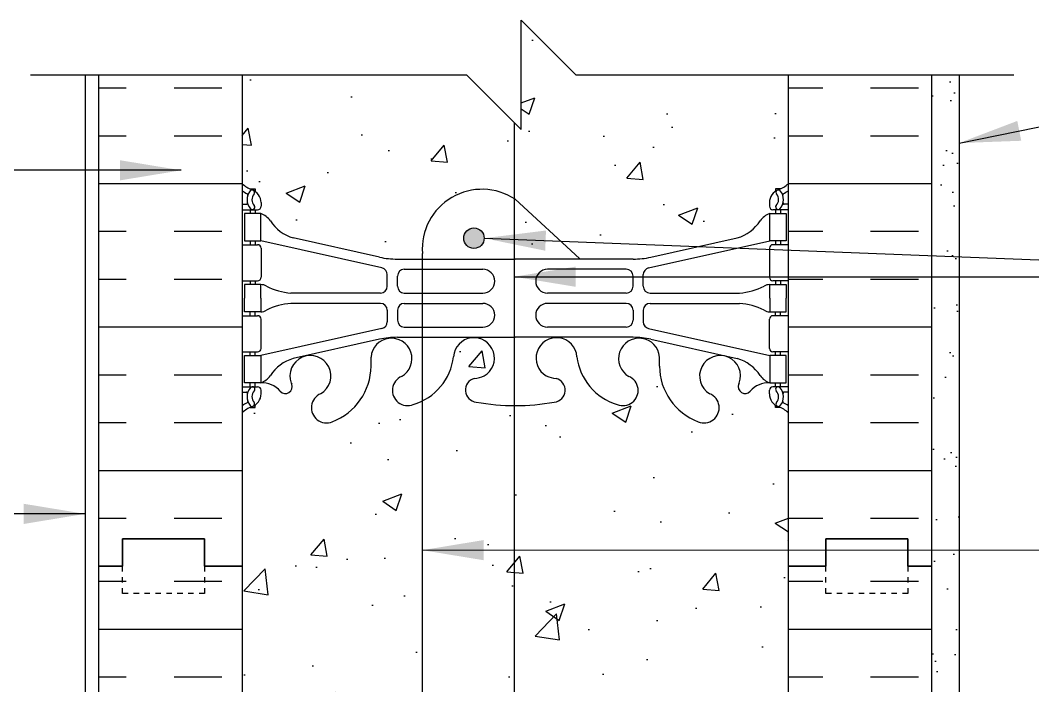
# Model space of a CAD drawing. Header units: inches. Extents: x -6.4 to 46.3, y 55.7 to 149.3.
# Drawn here: x 11.35 to 29.89, y 136.76 to 148.94 of the extents above; entities that cross this region are included whole.
import ezdxf

# ---------------------------------------------------------------- set-up
doc = ezdxf.new("R2010")
doc.units = ezdxf.units.IN
doc.header["$LTSCALE"] = 0.5
doc.header["$MEASUREMENT"] = 0
doc.linetypes.add('DASHED2', pattern=[0.375, 0.25, -0.125])
for name, color, linetype in [('HATCH', 12, 'Continuous'), ('LINE18', 9, 'Continuous'), ('line25', 2, 'Continuous'), ('LINE50', 5, 'Continuous'), ('LINE65', 3, 'Continuous'), ('LINE9', 9, 'Continuous'), ('TEXT', 4, 'Continuous'), ('Web_Edge', 9, 'Continuous')]:
    doc.layers.add(name, color=color, linetype=linetype)
doc.styles.add('DIM', font='romans.shx', dxfattribs={"width": 0.7})
doc.dimstyles.new('ext_12', dxfattribs={"dimscale": 12, "dimtxt": 0.09375, "dimasz": 0.09375, "dimexe": 0.09375, "dimexo": 0.0625, "dimgap": 0.0625, "dimtad": 1, "dimdec": 1, "dimzin": 2, "dimdsep": 46, "dimlunit": 4, "dimtxsty": 'DIM', "dimcen": 0.09, "dimdle": 0.09375, "dimclrt": 4, "dimadec": 0, "dimazin": 0, "dimtfac": 1, "dimtdec": 1, "dimtmove": 1, "dimatfit": 3, "dimfxl": 1, "dimfrac": 2, "dimtolj": 1, "dimtzin": 0, "dimarcsym": 0})

msp = doc.modelspace()

# ---------------------------------------------------------------- hatches: boundary and pattern name
at = {"layer": 'HATCH'}
h = msp.add_hatch(dxfattribs=at)
h.set_pattern_fill('AR-CONC', color=256, scale=0.5)
h.paths.add_polyline_path([(25.1801067, 145.8056047), (25.1801067, 145.8473307), (25.2701067, 145.8473307, 0.0884104074), (25.4161015, 145.9446346), (25.4161015, 147.9355653), (21.5239236, 147.9355468), (20.5239236, 148.9355468), (20.5239236, 146.9355468), (19.5239236, 147.9355468), (15.4161015, 147.9355664), (15.4161015, 145.9446424, 0.0884161507), (15.5621045, 145.8473307), (15.6521045, 145.8473307), (15.6521045, 145.8056047, -0.2490694202), (15.7621045, 145.5984815), (15.7621045, 145.5309815, -0.4142135624), (15.6996045, 145.4684815), (15.6521045, 145.4684815), (15.6521045, 145.3984815), (15.7571045, 145.3984815, -0.155528605), (15.9327974, 145.2644364, 0.1809141487), (16.3505186, 144.9530915), (17.9313141, 144.6001323, 0.0549743364), (18.2581846, 144.5640844), (20.4161056, 144.5640844), (22.5740266, 144.5640844, 0.0549743364), (22.900897, 144.6001323), (24.4816926, 144.9530915, 0.1809141487), (24.8994138, 145.2644364, -0.155528605), (25.0751067, 145.3984815), (25.1801067, 145.3984815), (25.1801067, 145.4684815), (25.1326067, 145.4684815, -0.4142135624), (25.0701067, 145.5309815), (25.0701067, 145.5984815, -0.2490694202)])
h.paths.add_polyline_path([(25.4161015, 141.7523285, 0.0884104075), (25.2701067, 141.8496323), (25.1801067, 141.8496323), (25.1801067, 141.8913584, -0.2490694202), (25.0701067, 142.0984815), (25.0701067, 142.1659815, -0.4142135624), (25.1326067, 142.2284815), (25.1801067, 142.2284815), (25.1801067, 142.2984815), (25.0751067, 142.2984815, 0.2317357957), (24.7174422, 142.1474572, -0.8344002596), (24.505938, 142.2730016), (24.5176482, 142.2943475, 2.155403934), (23.9790003, 142.0999298, -1), (23.765411, 141.5888275, -0.3112229933), (23.0564366, 142.6048217), (23.0569465, 142.7698095, 1.6613820595), (22.4958634, 142.4170691, -1), (22.2822741, 141.9059669, -0.3009499256), (21.5460338, 142.7782643, 1.6613820595), (20.9849507, 142.4255239, 0.0556171619), (21.1642489, 142.3799534, -0.8432432356), (21.1299325, 141.9476321, -0.0475443617), (20.4161056, 141.8828764, -0.0475443617), (19.7022787, 141.9476321, -0.8432432356), (19.6679622, 142.3799534, 0.0556171619), (19.8472604, 142.4255239, 1.6613820595), (19.2861774, 142.7782643, -0.3009499256), (18.549937, 141.9059669, -1), (18.3363477, 142.4170691, 1.6613820595), (17.7752647, 142.7698095), (17.7757746, 142.6048217, -0.3112229933), (17.0668001, 141.5888275, -1), (16.8532108, 142.0999298, 2.155403934), (16.314563, 142.2943475), (16.3262732, 142.2730016, -0.8343745963), (16.1147739, 142.1474515, 0.2317403101), (15.7571045, 142.2984815), (15.6521045, 142.2984815), (15.6521045, 142.2284815), (15.6996045, 142.2284815, -0.4142135624), (15.7621045, 142.1659815), (15.7621045, 142.0984815, -0.2490694202), (15.6521045, 141.8913584), (15.6521045, 141.8496323), (15.5621045, 141.8496323, 0.0884161507), (15.4161015, 141.7523206), (15.4161015, 138.9446424), (15.4161015, 136.1369642, 0.0884161507), (15.5621045, 136.0396526), (15.6521045, 136.0396526), (15.6521045, 135.9979265, -0.2490694202), (15.7621045, 135.7908033), (15.7621045, 135.7233033, -0.4142135624), (15.6996045, 135.6608033), (15.6521045, 135.6608033), (15.6521045, 135.5908033), (15.7571045, 135.5908033, 0.2317357958), (16.114769, 135.7418277, -0.8344002591), (16.3262732, 135.6162833), (16.314563, 135.5949374, 2.155403934), (16.8532108, 135.7893551, -1), (17.0668001, 136.3004573, -0.3112229933), (17.7757746, 135.2844632), (17.7752647, 135.1194754, 1.6613820595), (18.3363477, 135.4722157, -1), (18.549937, 135.983318, -0.3009499256), (19.2861774, 135.1110206, 1.6613820595), (19.8472604, 135.4637609, 0.0556171619), (19.6679622, 135.5093315, -0.8432432356), (19.7022787, 135.9416528, -0.0475443617), (20.4161056, 136.0064084, -0.0475443617), (21.1299325, 135.9416528, -0.8432432356), (21.1642489, 135.5093315, 0.0556171619), (20.9849507, 135.4637609, 1.6613820595), (21.5460338, 135.1110206, -0.3009499256), (22.2822741, 135.983318, -1), (22.4958634, 135.4722157, 1.6613820595), (23.0569465, 135.1194754), (23.0564366, 135.2844632, -0.3112229933), (23.765411, 136.3004573, -1), (23.9790003, 135.7893551, 2.155403934), (24.5176482, 135.5949374), (24.505938, 135.6162833, -0.8343745963), (24.7174372, 135.7418334, 0.2317403101), (25.0751067, 135.5908033), (25.1801067, 135.5908033), (25.1801067, 135.6608033), (25.1326067, 135.6608033, -0.4142135624), (25.0701067, 135.7233033), (25.0701067, 135.7908033, -0.2490694202), (25.1801067, 135.9979265), (25.1801067, 136.0396526), (25.2701067, 136.0396526, 0.0884104075), (25.4161015, 136.1369564), (25.4161015, 138.9446424)])
h.paths.add_polyline_path([(25.4161015, 131.9446503, 0.0884104075), (25.2701067, 132.0419541), (25.1801067, 132.0419541), (25.1801067, 132.0836802, -0.2490694202), (25.0701067, 132.2908033), (25.0701067, 132.3583033, -0.4142135624), (25.1326067, 132.4208033), (25.1801067, 132.4208033), (25.1801067, 132.4908033), (25.0751067, 132.4908033, -0.155528605), (24.8994138, 132.6248485, 0.1809141487), (24.4816926, 132.9361934), (22.900897, 133.2891526, 0.0549743364), (22.5740266, 133.3252005), (20.4161056, 133.3252005), (18.2581846, 133.3252005, 0.0549743364), (17.9313141, 133.2891526), (16.3505186, 132.9361934, 0.1809141487), (15.9327974, 132.6248485, -0.155528605), (15.7571045, 132.4908033), (15.6521045, 132.4908033), (15.6521045, 132.4208033), (15.6996045, 132.4208033, -0.4142135624), (15.7621045, 132.3583033), (15.7621045, 132.2908033, -0.2490694202), (15.6521045, 132.0836802), (15.6521045, 132.0419541), (15.5621045, 132.0419541, 0.0884161507), (15.4161015, 131.9446424), (15.4161015, 128.2148277), (18.6160716, 128.2148277), (18.6160716, 129.095319), (18.6785716, 129.2148277), (18.7410716, 129.095319), (18.7410716, 128.2148277), (25.4161015, 128.2148277)])
h.paths.add_polyline_path([(15.4161015, 109.1146743), (15.4161051, 111.2434075), (13.4161015, 111.2434075), (13.4161015, 109.1719789), (14.9161015, 101.2434075), (15.4161015, 101.2434075), (15.4161015, 102.2434075)])
h.paths.add_polyline_path([(24.9061051, 110.5146743), (25.0061051, 110.5146743), (25.0061051, 110.5446743, -0.4142135624), (25.0561051, 110.5946743), (25.182192, 110.5946743), (25.2311051, 110.7446743, -0.6), (25.3311051, 110.7446743), (25.4160978, 110.4840299), (25.4160978, 111.2434075), (15.4161051, 111.2434075), (15.4161051, 110.4840299), (15.5010978, 110.7446743, -0.6), (15.6010978, 110.7446743), (15.6500109, 110.5946743), (15.7760978, 110.5946743, -0.4142135624), (15.8260978, 110.5446743), (15.8260978, 110.5146743), (15.9260978, 110.5146743), (15.926101, 108.677419, 0.1089334966), (16.0787696, 108.7906045, -0.8344002634), (16.2902738, 108.6650601), (16.2785636, 108.6437142, 2.155403934), (16.8172115, 108.838132, -1), (17.0308008, 109.3492342, -0.3112229933), (17.7397752, 108.33324), (17.7392653, 108.1682522, 1.6613820595), (18.3003484, 108.5209926, -1), (18.5139377, 109.0320948, -0.3009499256), (19.250178, 108.1597974, 1.6613820595), (19.8112611, 108.5125378, 0.0556171619), (19.6319628, 108.5581084, -0.8432432356), (19.6662793, 108.9904297, -0.0499324055), (20.4161015, 109.05485, -0.0499324055), (21.1659236, 108.9904297, -0.8432432356), (21.2002401, 108.5581084, 0.0556171619), (21.0209419, 108.5125378, 1.6613820595), (21.582025, 108.1597974, -0.3009499256), (22.3182653, 109.0320948, -1), (22.5318546, 108.5209926, 1.6613820595), (23.0929376, 108.1682522), (23.0924278, 108.33324, -0.3112229933), (23.8014022, 109.3492342, -1), (24.0149915, 108.838132, 2.155403934), (24.5536393, 108.6437142), (24.5419291, 108.6650601, -0.8343745963), (24.7534284, 108.7906102, 0.1089398157), (24.9061051, 108.6774176)])
h.paths.add_polyline_path([(20.3398556, 107.2500544, 0.2256517541), (19.9648556, 107.6250544), (16.3011061, 107.6250544, 0.2256517541), (15.9261061, 107.2500544), (15.9261061, 106.4092485, 0.2256517541), (16.3011061, 106.0342485), (19.9648556, 106.0342485, 0.2256517541), (20.3398556, 106.4092485)])
h.paths.add_polyline_path([(24.9061051, 107.2500544, 0.2256517541), (24.5311051, 107.6250544), (20.8673556, 107.6250544, 0.2256517541), (20.4923556, 107.2500544), (20.4923556, 106.4092485, 0.2256517541), (20.8673556, 106.0342485), (24.5311051, 106.0342485, 0.2256517541), (24.9061051, 106.4092485)])
h.paths.add_polyline_path([(24.9061051, 105.4686269, 0.2256517541), (24.5311051, 105.8436269), (20.8673556, 105.8436269, 0.2256517541), (20.4923556, 105.4686269), (20.4923556, 104.627821, 0.2256517541), (20.8673556, 104.252821), (24.5311051, 104.252821, 0.2256517541), (24.9061051, 104.627821)])
h.paths.add_polyline_path([(20.3398556, 105.4686269, 0.2256517541), (19.9648556, 105.8436269), (16.3011061, 105.8436269, 0.2256517541), (15.9261061, 105.4686269), (15.9261061, 104.627821, 0.2256517541), (16.3011061, 104.252821), (19.9648556, 104.252821, 0.2256517541), (20.3398556, 104.627821)])
h.paths.add_polyline_path([(24.7861051, 102.3557575), (24.9061051, 102.5557575), (24.9061051, 103.9171973, 0.2681384485), (24.7449544, 104.0653209), (16.0872567, 104.0653209, 0.2681558505), (15.9261018, 103.9171838), (15.9261018, 102.5557508), (16.0460978, 102.3557575), (16.0460978, 102.2434075), (16.0460978, 102.1310575), (15.9261018, 101.9310641), (15.9261018, 100.5696311, 0.2681558505), (16.0872567, 100.4214941), (24.7449544, 100.4214941, 0.2681384485), (24.9061051, 100.5696176), (24.9061051, 101.9310575), (24.7861051, 102.1310575), (24.7861051, 102.2434075)])
h.paths.add_polyline_path([(24.9061051, 99.8589939, 0.2256517541), (24.5311051, 100.2339939), (20.8673556, 100.2339939, 0.2256517541), (20.4923556, 99.8589939), (20.4923556, 99.018188, 0.2256517541), (20.8673556, 98.643188), (24.5311051, 98.643188, 0.2256517541), (24.9061051, 99.018188)])
h.paths.add_polyline_path([(24.9061051, 98.0775664, 0.2256517541), (24.5311051, 98.4525664), (20.8673556, 98.4525664, 0.2256517541), (20.4923556, 98.0775664), (20.4923556, 97.2367605, 0.2256517541), (20.8673556, 96.8617605), (24.5311051, 96.8617605, 0.2256517541), (24.9061051, 97.2367605)])
h.paths.add_polyline_path([(20.3398556, 98.0775664, 0.2256517541), (19.9648556, 98.4525664), (16.3011061, 98.4525664, 0.2256517541), (15.9261061, 98.0775664), (15.9261061, 97.2367605, 0.2256517541), (16.3011061, 96.8617605), (19.9648556, 96.8617605, 0.2256517541), (20.3398556, 97.2367605)])
h.paths.add_polyline_path([(20.3398556, 99.018188), (20.3398556, 99.8589939, 0.2256517541), (19.9648556, 100.2339939), (16.3011061, 100.2339939, 0.2256517541), (15.9261061, 99.8589939), (15.9261061, 99.018188, 0.2256517541), (16.3011061, 98.643188), (19.9648556, 98.643188, 0.2256517541)])
h.paths.add_polyline_path([(25.4161015, 93.2434075), (25.4161015, 94.0027961), (25.3311051, 93.7421406, -0.6), (25.2311051, 93.7421406), (25.182192, 93.8921406), (25.0561051, 93.8921406, -0.4142135624), (25.0061051, 93.9421406), (25.0061051, 93.9721406), (24.9061051, 93.9721406), (24.9061051, 95.8093973, 0.1089354788), (24.7534333, 95.6962104, -0.8344002696), (24.5419291, 95.8217548), (24.5536393, 95.8431007, 2.155403934), (24.0149915, 95.6486829, -1), (23.8014022, 95.1375807, -0.3112229933), (23.0924278, 96.1535749), (23.0929376, 96.3185627, 1.6613820595), (22.5318546, 95.9658223, -1), (22.3182653, 95.4547201, -0.3009499256), (21.582025, 96.3270175, 1.6613820594), (21.0209419, 95.9742771, 0.0556171619), (21.2002401, 95.9287065, -0.8432432356), (21.1659236, 95.4963853, -0.0499324055), (20.4161015, 95.4319649, -0.0499324055), (19.6662793, 95.4963853, -0.8432432356), (19.6319628, 95.9287065, 0.0556171619), (19.8112611, 95.9742771, 1.6613820595), (19.250178, 96.3270175, -0.3009499255), (18.5139377, 95.4547201, -1), (18.3003484, 95.9658223, 1.6613820595), (17.7392653, 96.3185627), (17.7397752, 96.1535749, -0.3112229934), (17.0308008, 95.1375807, -1), (16.8172115, 95.6486829, 2.155403934), (16.2785636, 95.8431007), (16.2902738, 95.8217548, -0.8343745963), (16.0787746, 95.6962047, 0.1089377873), (15.9261011, 95.8093958), (15.9260978, 93.9721406), (15.8260978, 93.9721406), (15.8260978, 93.9421406, -0.4142135624), (15.7760978, 93.8921406), (15.6500109, 93.8921406), (15.6010978, 93.7421406, -0.6), (15.5010978, 93.7421406), (15.4161015, 94.0027961), (15.4161015, 93.2434075), (15.4161015, 90.4357293, 0.0884161507), (15.5621045, 90.3384176), (15.6521045, 90.3384176), (15.6521045, 90.2966915, -0.2490694202), (15.7621045, 90.0895684), (15.7621045, 90.0220684, -0.4142135624), (15.6996045, 89.9595684), (15.6521045, 89.9595684), (15.6521045, 89.8895684), (15.7571045, 89.8895684, 0.2317357944), (16.114769, 90.0405927, -0.8344002669), (16.3262732, 89.9150483), (16.314563, 89.8937024, 2.155403934), (16.8532108, 90.0881201, -1), (17.0668001, 90.5992224, -0.3112229933), (17.7757746, 89.5832282), (17.7752647, 89.4182404, 1.6613820594), (18.3363477, 89.7709808, -1), (18.549937, 90.282083, -0.3009499256), (19.2861774, 89.4097856, 1.6613820595), (19.8472604, 89.762526, 0.0556171619), (19.6679622, 89.8080965, -0.8432432356), (19.7022787, 90.2404178, -0.0475443617), (20.4161056, 90.3051735, -0.0475443617), (21.1299325, 90.2404178, -0.8432432356), (21.1642489, 89.8080965, 0.0556171619), (20.9849507, 89.762526, 1.6613820595), (21.5460338, 89.4097856, -0.3009499256), (22.2822741, 90.282083, -1), (22.4958634, 89.7709808, 1.6613820595), (23.0569465, 89.4182404), (23.0564366, 89.5832282, -0.3112229934), (23.765411, 90.5992224, -1), (23.9790003, 90.0881201, 2.155403934), (24.5176482, 89.8937024), (24.505938, 89.9150483, -0.8343745963), (24.7174372, 90.0405984, 0.2317403101), (25.0751067, 89.8895684), (25.1801067, 89.8895684), (25.1801067, 89.9595684), (25.1326067, 89.9595684, -0.4142135624), (25.0701067, 90.0220684), (25.0701067, 90.0895684, -0.2490694202), (25.1801067, 90.2966915), (25.1801067, 90.3384176), (25.2701067, 90.3384176, 0.0884104075), (25.4161015, 90.4357214)])
h.paths.add_polyline_path([(25.0701067, 86.6570684, -0.4142135624), (25.1326067, 86.7195684), (25.1801067, 86.7195684), (25.1801067, 86.7895684), (25.0751067, 86.7895684, -0.155528605), (24.8994138, 86.9236135, 0.1809141487), (24.4816926, 87.2349584), (22.900897, 87.5879176, 0.0549743364), (22.5740266, 87.6239655), (20.4161056, 87.6239655), (18.2581846, 87.6239655, 0.0549743364), (17.9313141, 87.5879176), (16.3505186, 87.2349584, 0.1809141487), (15.9327974, 86.9236135, -0.155528605), (15.7571045, 86.7895684), (15.6521045, 86.7895684), (15.6521045, 86.7195684), (15.6996045, 86.7195684, -0.4142135624), (15.7621045, 86.6570684), (15.7621045, 86.5895684, -0.2490694202), (15.6521045, 86.3824452), (15.6521045, 86.3407192), (15.5621045, 86.3407192, 0.0884161507), (15.4161015, 86.2434075), (15.4161015, 85.4982522), (19.3989236, 85.4982346), (20.3989236, 84.4982346), (20.3989236, 86.4982346), (21.3989236, 85.4982346), (25.4161015, 85.4982533), (25.4161015, 86.2434153, 0.0884104075), (25.2701067, 86.3407192), (25.1801067, 86.3407192), (25.1801067, 86.3824452, -0.2490694202), (25.0701067, 86.5895684)])
h = msp.add_hatch(dxfattribs=at)
h.set_pattern_fill('AR-SAND', color=256, scale=0.5, style=0)
h.set_pattern_definition([(37.5, (-2807.8135, -357.8431), (-0.03149668, 0.96341188), [0, -0.76, 0, -0.85, 0, -0.8125]), (7.5, (-2807.8135, -357.8431), (0.88488835, 1.41107303), [0, -0.41, 0, -0.685, 0, -0.2625]), (327.5, (-2808.4285, -357.8431), (1.55707093, 0.00282953), [0, -0.25, 0, -0.9, 0, -1.175]), (317.5, (-2808.4285, -357.8431), (1.5030633, 0.4388378), [0, -0.125, 0, -0.59, 0, -0.675])])
h.paths.add_polyline_path([(28.5411015, 135.0015948), (28.0411015, 135.0015948), (28.0411015, 129.7020107), (28.5411015, 129.7020107)])
h.paths.add_polyline_path([(28.0411015, 135.0015948), (28.5411015, 135.0015948), (28.5411015, 139.2389194), (28.0411015, 139.2389194), (28.0411015, 138.9446424)])
h.paths.add_polyline_path([(28.0411015, 139.2389194), (28.5411015, 139.2389194), (28.5411015, 147.9355848), (28.0411015, 147.9355848)])
at = {"layer": 'LINE65'}
msp.add_hatch(color=256, dxfattribs=at).paths.add_polyline_path([(19.8476487, 144.9464558, 1), (19.4726487, 144.9464558, 1)])

# ---------------------------------------------------------------- linework, layer by layer
at = {"layer": 'HATCH'}
for p, q in [((12.7911015, 147.6977149), (13.2958797, 147.6977149)), ((14.1708797, 147.6977149), (15.0458797, 147.6977149)), ((25.4161015, 147.6977149), (26.0458797, 147.6977149)), ((26.9208797, 147.6977149), (27.7958797, 147.6977149)), ((12.7911015, 146.8227149), (13.2958797, 146.8227149)), ((14.1708797, 146.8227149), (15.0458797, 146.8227149)), ((25.4161015, 146.8227149), (26.0458797, 146.8227149)), ((26.9208797, 146.8227149), (27.7958797, 146.8227149)), ((12.7911015, 145.9477149), (15.4161015, 145.9477149)), ((25.4161015, 145.9477149), (28.0411015, 145.9477149)), ((12.7911015, 145.0727149), (13.2958797, 145.0727149)), ((14.1708797, 145.0727149), (15.0458797, 145.0727149)), ((25.4161015, 145.0727149), (26.0458797, 145.0727149)), ((26.9208797, 145.0727149), (27.7958797, 145.0727149)), ((12.7911015, 144.1977149), (13.2958797, 144.1977149)), ((14.1708797, 144.1977149), (15.0458797, 144.1977149)), ((25.4161015, 144.1977149), (26.0458797, 144.1977149)), ((26.9208797, 144.1977149), (27.7958797, 144.1977149)), ((12.7911015, 143.3227149), (15.4161015, 143.3227149)), ((25.4161015, 143.3227149), (28.0411015, 143.3227149)), ((12.7911015, 142.4477149), (13.2958797, 142.4477149)), ((14.1708797, 142.4477149), (15.0458797, 142.4477149)), ((25.4161015, 142.4477149), (26.0458797, 142.4477149)), ((26.9208797, 142.4477149), (27.7958797, 142.4477149)), ((12.7911015, 141.5727149), (13.2958797, 141.5727149)), ((14.1708797, 141.5727149), (15.0458797, 141.5727149)), ((25.4161015, 141.5727149), (26.0458797, 141.5727149)), ((26.9208797, 141.5727149), (27.7958797, 141.5727149)), ((12.7911015, 140.6977149), (15.4161015, 140.6977149)), ((25.4161015, 140.6977149), (28.0411015, 140.6977149)), ((12.7911015, 139.8227149), (13.2958797, 139.8227149)), ((14.1708797, 139.8227149), (15.0458797, 139.8227149)), ((25.4161015, 139.8227149), (26.0458797, 139.8227149)), ((26.9208797, 139.8227149), (27.7958797, 139.8227149)), ((25.3938996, 139.4056726), (25.3938996, 139.4056726)), ((12.7911015, 138.9477149), (13.2286015, 138.9477149)), ((14.7286015, 138.9477149), (15.0458797, 138.9477149)), ((25.4161015, 138.9477149), (26.0458797, 138.9477149)), ((27.6036015, 138.9477149), (27.7958797, 138.9477149)), ((12.7911015, 138.6687086), (13.2958797, 138.6687086)), ((14.1708797, 138.6687086), (15.0458797, 138.6687086)), ((25.4161015, 138.6687086), (26.0458797, 138.6687086)), ((26.9208797, 138.6687086), (27.7958797, 138.6687086)), ((12.7911015, 137.7937086), (15.4161015, 137.7937086)), ((25.4161015, 137.7937086), (28.0411015, 137.7937086)), ((12.7911015, 136.9187086), (13.2958797, 136.9187086)), ((14.1708797, 136.9187086), (15.0458797, 136.9187086)), ((25.4161015, 136.9187086), (26.0458797, 136.9187086)), ((26.9208797, 136.9187086), (27.7958797, 136.9187086))]:
    msp.add_line(p, q, dxfattribs=at)
at = {"layer": 'LINE18'}
msp.add_line((12.5411015, 147.9355848), (12.5411015, 127.9648277), dxfattribs=at)
msp.add_lwpolyline([(11.5411015, 147.9355848), (19.5239236, 147.9355468), (20.5239236, 146.9355468), (20.5239236, 148.9355468), (21.5239236, 147.9355468), (29.5411015, 147.9355848)], dxfattribs=at)
at = {"layer": 'line25'}
for p, q in [((15.4161015, 147.9355848), (15.4161015, 138.9446424)), ((25.4161015, 138.9446424), (25.4161015, 147.9355848)), ((15.4161015, 138.9446424), (15.4161015, 128.2148277)), ((25.4161015, 128.2148277), (25.4161015, 138.9446424))]:
    msp.add_line(p, q, dxfattribs=at)
at = {"layer": 'LINE50'}
for p, q in [((12.7911015, 138.9446424), (12.7911015, 147.9355848)), ((28.0411015, 138.9446424), (28.0411015, 147.9355848)), ((14.7286015, 139.4446424), (13.2286015, 139.4446424)), ((13.2286015, 139.4446424), (13.2286015, 138.9446424)), ((14.7286015, 138.9446424), (14.7286015, 139.4446424)), ((26.1036015, 138.9446424), (26.1036015, 139.4446424)), ((26.1036015, 139.4446424), (27.6036015, 139.4446424)), ((27.6036015, 139.4446424), (27.6036015, 138.9446424)), ((13.2286015, 138.9446424), (12.7911015, 138.9446424)), ((15.1661015, 138.9446424), (14.7286015, 138.9446424)), ((15.4161015, 138.9446424), (15.1661015, 138.9446424)), ((25.4161015, 138.9446424), (25.6661015, 138.9446424)), ((25.6661015, 138.9446424), (26.1036015, 138.9446424)), ((27.6036015, 138.9446424), (28.0411015, 138.9446424))]:
    msp.add_line(p, q, dxfattribs=at)
for points in [[(12.7911015, 128.2148277), (12.7911015, 138.9446424), (13.2286015, 138.9446424), (13.2286015, 139.4446424), (14.7286015, 139.4446424), (14.7286015, 138.9446424), (15.1661015, 138.9446424), (15.4161015, 138.9446424)], [(28.0411015, 129.7148277), (28.0411015, 138.9446424), (27.6036015, 138.9446424), (27.6036015, 139.4446424), (26.1036015, 139.4446424), (26.1036015, 138.9446424), (25.6661015, 138.9446424), (25.4161015, 138.9446424)]]:
    msp.add_lwpolyline(points, dxfattribs=at)
at = {"layer": 'LINE65'}
for p, q in [((20.3989236, 147.0605468), (20.3989236, 131.2082399)), ((20.4141499, 145.6586749), (21.5939019, 144.5743912)), ((18.7153069, 130.899884), (18.7153069, 144.6686767))]:
    msp.add_line(p, q, dxfattribs=at)
msp.add_circle((19.6601487, 144.9464558), 0.1875, dxfattribs=at)
msp.add_arc((19.8076354, 144.7468459), 1.0951219, 56.36963594, 184.09322148, dxfattribs=at)
at = {"layer": 'LINE9'}
msp.add_line((28.5411015, 147.9355848), (28.5411015, 127.7148277), dxfattribs=at)
at = {"layer": 'LINE9', "linetype": 'DASHED2', "ltscale": 0.15}
for points in [[(14.7286015, 138.9446424), (14.7286015, 138.9446424), (14.7286015, 138.4446424), (13.2286015, 138.4446424), (13.2286015, 138.9446424), (13.2286015, 138.9446424)], [(27.6036015, 138.9446424), (27.6036015, 138.9446424), (27.6036015, 138.4446424), (26.1036015, 138.4446424), (26.1036015, 138.9446424), (26.1036015, 138.9446424)]]:
    msp.add_lwpolyline(points, dxfattribs=at)
at = {"layer": 'Web_Edge'}
for p, q in [((15.5621045, 145.8473307), (15.6521045, 145.8473307)), ((15.6521045, 145.8473307), (15.6521045, 145.8056047)), ((25.2701067, 145.8473307), (25.1801067, 145.8473307)), ((25.1801067, 145.8473307), (25.1801067, 145.8056047)), ((15.4161015, 145.5684815), (15.49398, 145.5684815)), ((15.7621045, 145.5984815), (15.7621045, 145.5309815)), ((25.0701067, 145.5984815), (25.0701067, 145.5309815)), ((25.4161015, 145.5684815), (25.3382312, 145.5684815)), ((15.4161015, 145.4684815), (15.6996045, 145.4684815)), ((15.5621045, 145.4684815), (15.5621045, 145.3984815)), ((15.6521045, 145.4684815), (15.6521045, 145.3984815)), ((25.4161097, 145.4684815), (25.1326067, 145.4684815)), ((25.1801067, 145.4684815), (25.1801067, 145.3984815)), ((25.2701067, 145.4684815), (25.2701067, 145.3984815)), ((15.4161015, 144.8284815), (15.6996045, 144.8284815)), ((15.5621045, 144.8984815), (15.5621045, 144.8284815)), ((15.6521045, 144.8984815), (15.6521045, 144.8284815)), ((17.9746678, 144.4018517), (15.7571045, 144.8984815)), ((17.9313141, 144.6001323), (16.3505186, 144.9530915)), ((22.8575434, 144.4018517), (25.0751067, 144.8984815)), ((22.900897, 144.6001323), (24.4816926, 144.9530915)), ((25.4161015, 144.8284815), (25.1326067, 144.8284815)), ((25.1801067, 144.8984815), (25.1801067, 144.8284815)), ((25.2701067, 144.8984815), (25.2701067, 144.8284815)), ((15.7621045, 144.7659815), (15.7621045, 144.2309815)), ((25.0701067, 144.7659815), (25.0701067, 144.2309815)), ((18.2581846, 144.5640844), (20.4161056, 144.5640844)), ((22.5740266, 144.5640844), (20.4161056, 144.5640844)), ((18.0723503, 144.0675853), (18.0723503, 144.2798732)), ((18.2598502, 144.0684526), (18.2598502, 144.2524509)), ((18.3848502, 144.3774509), (19.82435, 144.3774509)), ((22.4473609, 144.3774509), (21.0078612, 144.3774509)), ((22.5723609, 144.0684526), (22.5723609, 144.2524509)), ((22.7598609, 144.0675853), (22.7598609, 144.2798732)), ((15.4161015, 144.1684815), (15.6996045, 144.1684815)), ((15.5621045, 144.1684815), (15.5621045, 144.0984815)), ((15.6521045, 144.1684815), (15.6521045, 144.0984815)), ((25.4161015, 144.1684815), (25.1326067, 144.1684815)), ((25.1801067, 144.1684815), (25.1801067, 144.0984815)), ((25.2701067, 144.1684815), (25.2701067, 144.0984815)), ((17.9473503, 143.9425853), (16.3098286, 143.9425853)), ((18.3848502, 143.9434526), (19.82435, 143.9434526)), ((22.4473609, 143.9434526), (21.0078612, 143.9434526)), ((22.8848609, 143.9425853), (24.5223826, 143.9425853)), ((17.9473503, 143.7543777), (16.3098286, 143.7543777)), ((18.3848502, 143.7535105), (19.82435, 143.7535105)), ((22.4473609, 143.7535105), (21.0078612, 143.7535105)), ((22.8848609, 143.7543777), (24.5223826, 143.7543777)), ((15.4161015, 143.5284815), (15.6996045, 143.5284815)), ((15.5621045, 143.5284815), (15.5621045, 143.5984815)), ((15.6521045, 143.5284815), (15.6521045, 143.5984815)), ((18.0723503, 143.6293777), (18.0723503, 143.4170899)), ((18.2598502, 143.6285105), (18.2598502, 143.4445122)), ((22.5723609, 143.6285105), (22.5723609, 143.4445122)), ((22.7598609, 143.6293777), (22.7598609, 143.4170899)), ((25.4161097, 143.5284815), (25.1326067, 143.5284815)), ((25.1801067, 143.5284815), (25.1801067, 143.5984815)), ((25.2701067, 143.5284815), (25.2701067, 143.5984815)), ((17.9746678, 143.2951114), (15.7571045, 142.7984815)), ((15.7621045, 142.9309815), (15.7621045, 143.4659815)), ((18.3848502, 143.3195122), (19.82435, 143.3195122)), ((22.4473609, 143.3195122), (21.0078612, 143.3195122)), ((22.8575434, 143.2951114), (25.0751067, 142.7984815)), ((25.0701067, 142.9309815), (25.0701067, 143.4659815)), ((18.2581846, 143.1328787), (20.4161056, 143.1328787)), ((22.5740266, 143.1328787), (20.4161056, 143.1328787)), ((17.9313141, 143.0968308), (16.3505186, 142.7438716)), ((22.900897, 143.0968308), (24.4816926, 142.7438716)), ((15.4161015, 142.8684815), (15.6996045, 142.8684815)), ((15.5621045, 142.7984815), (15.5621045, 142.8684815)), ((15.6521045, 142.7984815), (15.6521045, 142.8684815)), ((17.7757746, 142.6048217), (17.7752647, 142.7698095)), ((23.0564366, 142.6048217), (23.0569465, 142.7698095)), ((25.4161097, 142.8684815), (25.1326067, 142.8684815)), ((25.1801067, 142.7984815), (25.1801067, 142.8684815)), ((25.2701067, 142.7984815), (25.2701067, 142.8684815)), ((15.4161015, 142.2284815), (15.6996045, 142.2284815)), ((15.5621045, 142.2284815), (15.5621045, 142.2984815)), ((15.6521045, 142.2284815), (15.6521045, 142.2984815)), ((16.314563, 142.2943475), (16.3262732, 142.2730016)), ((24.5176482, 142.2943475), (24.505938, 142.2730016)), ((25.4161015, 142.2284815), (25.1326067, 142.2284815)), ((25.1801067, 142.2284815), (25.1801067, 142.2984815)), ((25.2701067, 142.2284815), (25.2701067, 142.2984815)), ((15.4161015, 142.1284815), (15.49398, 142.1284815)), ((15.7621045, 142.0984815), (15.7621045, 142.1659815)), ((25.0701067, 142.0984815), (25.0701067, 142.1659815)), ((25.4161097, 142.1284815), (25.3382312, 142.1284815)), ((15.5621045, 141.8496323), (15.6521045, 141.8496323)), ((15.6521045, 141.8496323), (15.6521045, 141.8913584)), ((25.1801067, 141.8496323), (25.1801067, 141.8913584)), ((25.2701067, 141.8496323), (25.1801067, 141.8496323))]:
    msp.add_line(p, q, dxfattribs=at)
for points in [[(15.4571045, 144.8984815), (15.7571045, 144.8984815), (15.7571045, 145.3984815), (15.4571045, 145.3984815)], [(25.3751067, 144.8984815), (25.0751067, 144.8984815), (25.0751067, 145.3984815), (25.3751067, 145.3984815)], [(15.4571045, 142.7984815), (15.7571045, 142.7984815), (15.7571045, 142.2984815), (15.4571045, 142.2984815)], [(25.3751067, 142.7984815), (25.0751067, 142.7984815), (25.0751067, 142.2984815), (25.3751067, 142.2984815)]]:
    msp.add_lwpolyline(points, close=True, dxfattribs=at)
for points in [[(15.7571045, 143.8484815), (15.7571045, 144.0984815), (15.4571045, 144.0984815), (15.4571045, 143.8484815)], [(25.0751067, 143.8484815), (25.0751067, 144.0984815), (25.3751067, 144.0984815), (25.3751067, 143.8484815)], [(15.7571045, 143.8484815), (15.7571045, 143.5984815), (15.4571045, 143.5984815), (15.4571045, 143.8484815)], [(25.0751067, 143.8484815), (25.0751067, 143.5984815), (25.3751067, 143.5984815), (25.3751067, 143.8484815)]]:
    msp.add_lwpolyline(points, dxfattribs=at)
for centre, radius, start, end in [((15.7621045, 146.3055883), 0.5, 226.21088883, 250.52877936), ((25.0701067, 146.3055883), 0.5, 289.47122064, 313.78780513), ((15.7621045, 146.3055883), 0.6, 234.78321605, 245.07477071), ((15.7558119, 145.6530409), 0.25, 140.114512, 222.46086784), ((15.5000223, 145.7425707), 0.0210317, 343.46400404, 63.99572766), ((15.5980455, 145.7839376), 0.0450092, 321.44800065, 139.1878992), ((15.5121045, 145.5984815), 0.25, 0, 70.52877936), ((15.7558119, 145.6530409), 0.16, 140.0000772, 222.46086784), ((25.3201067, 145.5984815), 0.25, 109.47122064, 180), ((25.2341657, 145.7839376), 0.0450092, 40.8121008, 218.55199935), ((25.0763993, 145.6530409), 0.16, 317.53913216, 39.9999228), ((25.0763993, 145.6530409), 0.25, 317.53913216, 39.885488), ((25.3321889, 145.7425707), 0.0210317, 116.00427234, 196.53599596), ((25.0701067, 146.3055883), 0.6, 294.92522929, 305.21678395), ((15.494184, 145.588064), 0.0195835, 269.40315581, 15.49009994), ((15.6045755, 145.5146482), 0.045, 222.46086784, 42.46086784), ((15.6996045, 145.5309815), 0.0625, 270, 0), ((25.1326067, 145.5309815), 0.0625, 180, 270), ((25.2276357, 145.5146482), 0.045, 137.53913216, 317.53913216), ((25.3380272, 145.588064), 0.0195835, 164.50990006, 270.59684419), ((15.6346958, 145.0558777), 0.3638149, 34.97751375, 70.33874127), ((25.1975153, 145.0558777), 0.3638149, 109.66125873, 145.02248625), ((16.5578147, 145.6671077), 0.7434991, 212.79191653, 253.81071146), ((24.2743965, 145.6671077), 0.7434991, 286.18928854, 327.20808347), ((15.6996045, 144.7659815), 0.0625, 0, 90), ((25.1326067, 144.7659815), 0.0625, 90, 180), ((18.2581846, 146.0640844), 1.5, 257.41347953, 270), ((22.5740266, 146.0640844), 1.5, 270, 282.58652047), ((17.9473503, 144.2798732), 0.125, 0, 77.3767299), ((22.8848609, 144.2798732), 0.125, 102.6232701, 180), ((15.6996045, 144.2309815), 0.0625, 270, 0), ((18.3848502, 144.2524509), 0.125, 90, 180), ((19.82435, 144.1604517), 0.2169991, 270, 90), ((21.0078612, 144.1604517), 0.2169991, 90, 270), ((22.4473609, 144.2524509), 0.125, 0, 90), ((25.1326067, 144.2309815), 0.0625, 180, 270), ((15.7529817, 143.8797979), 0.2187225, 60.49374659, 88.91995366), ((16.3985794, 145.1094363), 1.1702213, 242.63654818, 265.65045124), ((17.9473503, 144.0675853), 0.125, 270, 0), ((18.3848502, 144.0684526), 0.125, 180, 270), ((22.4473609, 144.0684526), 0.125, 270, 360), ((22.8848609, 144.0675853), 0.125, 180, 270), ((24.4336318, 145.1094363), 1.1702213, 274.34954876, 297.36345182), ((25.0792295, 143.8797979), 0.2187225, 91.08004634, 119.50625341), ((16.3985794, 142.5875267), 1.1702213, 94.34954876, 117.36345182), ((17.9473503, 143.6293777), 0.125, 0, 90), ((18.3848502, 143.6285105), 0.125, 90, 180), ((19.82435, 143.5365114), 0.2169991, 270, 90), ((21.0078612, 143.5365114), 0.2169991, 90, 270), ((22.4473609, 143.6285105), 0.125, 0, 90), ((22.8848609, 143.6293777), 0.125, 90, 180), ((24.4336318, 142.5875267), 1.1702213, 62.63654818, 85.65045124), ((15.6996045, 143.4659815), 0.0625, 0, 90), ((15.7529817, 143.8171652), 0.2187225, 271.08004634, 299.50625341), ((25.0792295, 143.8171652), 0.2187225, 240.49374659, 268.91995366), ((25.1326067, 143.4659815), 0.0625, 90, 180), ((17.9473503, 143.4170899), 0.125, 282.6232701, 0), ((18.3848502, 143.4445122), 0.125, 180, 270), ((22.4473609, 143.4445122), 0.125, 270, 0), ((22.8848609, 143.4170899), 0.125, 180, 257.3767299), ((18.149236, 142.7420525), 0.375, 299.93152913, 175.7551574), ((18.2581846, 141.6328787), 1.5, 90, 102.58652047), ((19.6601487, 142.7505073), 0.375, 299.93152913, 175.7551574), ((21.1720625, 142.7505073), 0.375, 4.2448426, 240.06847087), ((22.6829752, 142.7420525), 0.375, 4.2448426, 240.06847087), ((22.5740266, 141.6328787), 1.5, 77.41347953, 90), ((15.6996045, 142.9309815), 0.0625, 270, 0), ((25.1326067, 142.9309815), 0.0625, 180, 270), ((16.5578147, 142.0298553), 0.7434991, 106.18928854, 147.20808347), ((16.6660991, 142.4249131), 0.375, 299.93152913, 200.37572775), ((18.2590666, 142.8983198), 1.0341034, 286.33648915, 353.33314493), ((22.5731446, 142.8983198), 1.0341034, 186.66685507, 253.66351085), ((24.1661121, 142.4249131), 0.375, 339.62427225, 240.06847087), ((24.2743965, 142.0298553), 0.7434991, 32.79191653, 73.81071146), ((16.6842072, 142.6111691), 1.0915858, 290.51745966, 359.6668311), ((24.148004, 142.6111691), 1.0915858, 180.3331689, 249.48254034), ((15.6346958, 142.6410854), 0.3638149, 289.66125873, 325.02248625), ((18.4431424, 142.161518), 0.2769683, 112.68002007, 292.68002007), ((19.7221546, 142.1667324), 0.22, 104.26039643, 264.81653472), ((19.5534045, 143.2061939), 0.8341444, 277.89369837, 290.62709449), ((21.2788066, 143.2061939), 0.8341444, 249.37290551, 262.10630163), ((21.1100565, 142.1667324), 0.22, 275.18346528, 75.73960357), ((22.3890688, 142.161518), 0.2769683, 247.31997993, 67.31997993), ((25.1975153, 142.6410854), 0.3638149, 214.97751375, 250.33874127), ((15.7558119, 142.0439221), 0.25, 137.53913216, 219.885488), ((15.6045755, 142.1823149), 0.045, 317.53913216, 137.53913216), ((15.6996045, 142.1659815), 0.0625, 360, 90), ((15.7817589, 141.8578365), 0.4413342, 41.01267808, 93.20240246), ((16.2090945, 142.2294797), 0.125, 221.01267808, 20.37572775), ((24.6231167, 142.2294797), 0.125, 159.62427225, 318.98732192), ((25.0504523, 141.8578365), 0.4413342, 86.79759754, 138.98732192), ((25.1326067, 142.1659815), 0.0625, 90, 180), ((25.2276357, 142.1823149), 0.045, 42.46086784, 222.46086784), ((25.0763993, 142.0439221), 0.25, 320.114512, 42.46086784), ((15.494184, 142.1088991), 0.0195835, 344.50990006, 90.59684419), ((15.5121045, 142.0984815), 0.25, 289.47122064, 360), ((15.7558119, 142.0439221), 0.16, 137.53913216, 219.9999228), ((16.9600055, 141.8443786), 0.2769683, 112.68002007, 292.68002007), ((23.8722057, 141.8443786), 0.2769683, 247.31997993, 67.31997993), ((25.3201067, 142.0984815), 0.25, 180, 250.52877936), ((25.0763993, 142.0439221), 0.16, 320.0000772, 42.46086784), ((25.3380272, 142.1088991), 0.0195835, 89.40315581, 195.49009994), ((15.7621045, 141.3913748), 0.6, 114.92522929, 125.21678395), ((15.7621045, 141.3913748), 0.5, 109.47122064, 133.78911117), ((15.5000223, 141.9543924), 0.0210317, 296.00427234, 16.53599596), ((15.5980455, 141.9130254), 0.0450092, 220.8121008, 38.55199935), ((20.3989236, 145.6602477), 3.7774104, 259.37245178, 270.26061766), ((20.4332876, 145.6602477), 3.7774104, 269.73938234, 280.62754822), ((25.2341657, 141.9130254), 0.0450092, 141.44800065, 319.1878992), ((25.0701067, 141.3913748), 0.5, 46.21219487, 70.52877936), ((25.3321889, 141.9543924), 0.0210317, 163.46400404, 243.99572766), ((25.0701067, 141.3913748), 0.6, 54.78417779, 65.07477071)]:
    msp.add_arc(centre, radius, start, end, dxfattribs=at)
for points in [[(18.2598503, 144.0734524), (18.2598501, 144.2474507)], [(22.5723609, 144.0734524), (22.572361, 144.2474507)], [(18.2598503, 143.6235106), (18.2598501, 143.4495124)], [(22.5723609, 143.6235106), (22.572361, 143.4495124)]]:
    msp.add_open_spline(points, degree=1, dxfattribs=at)

# ---------------------------------------------------------------- leaders
at = {"layer": 'TEXT'}
for points in [[(28.5411015, 146.6877777), (38.3968213, 148.6877777), (40.0833333, 148.6877777)], [(14.3022053, 146.1894446), (7.0854272, 146.1894446), (6.3326137, 146.1894446)], [(19.8476487, 144.9464558), (37.943544, 144.241768), (39.630056, 144.241768)], [(20.3989236, 144.241768), (37.943544, 144.241768), (39.630056, 144.241768)], [(12.5411015, 139.9017237), (7.3433279, 139.9017237), (4.7863199, 139.9017237)], [(18.7153069, 139.237422), (41.0788625, 139.2444078), (42.7653745, 139.2444078)]]:
    msp.add_leader(points, dimstyle='ext_12', override={"dimgap": 0.0625, "dimtad": 0}, dxfattribs=at)

doc.saveas('drawing.dxf')
